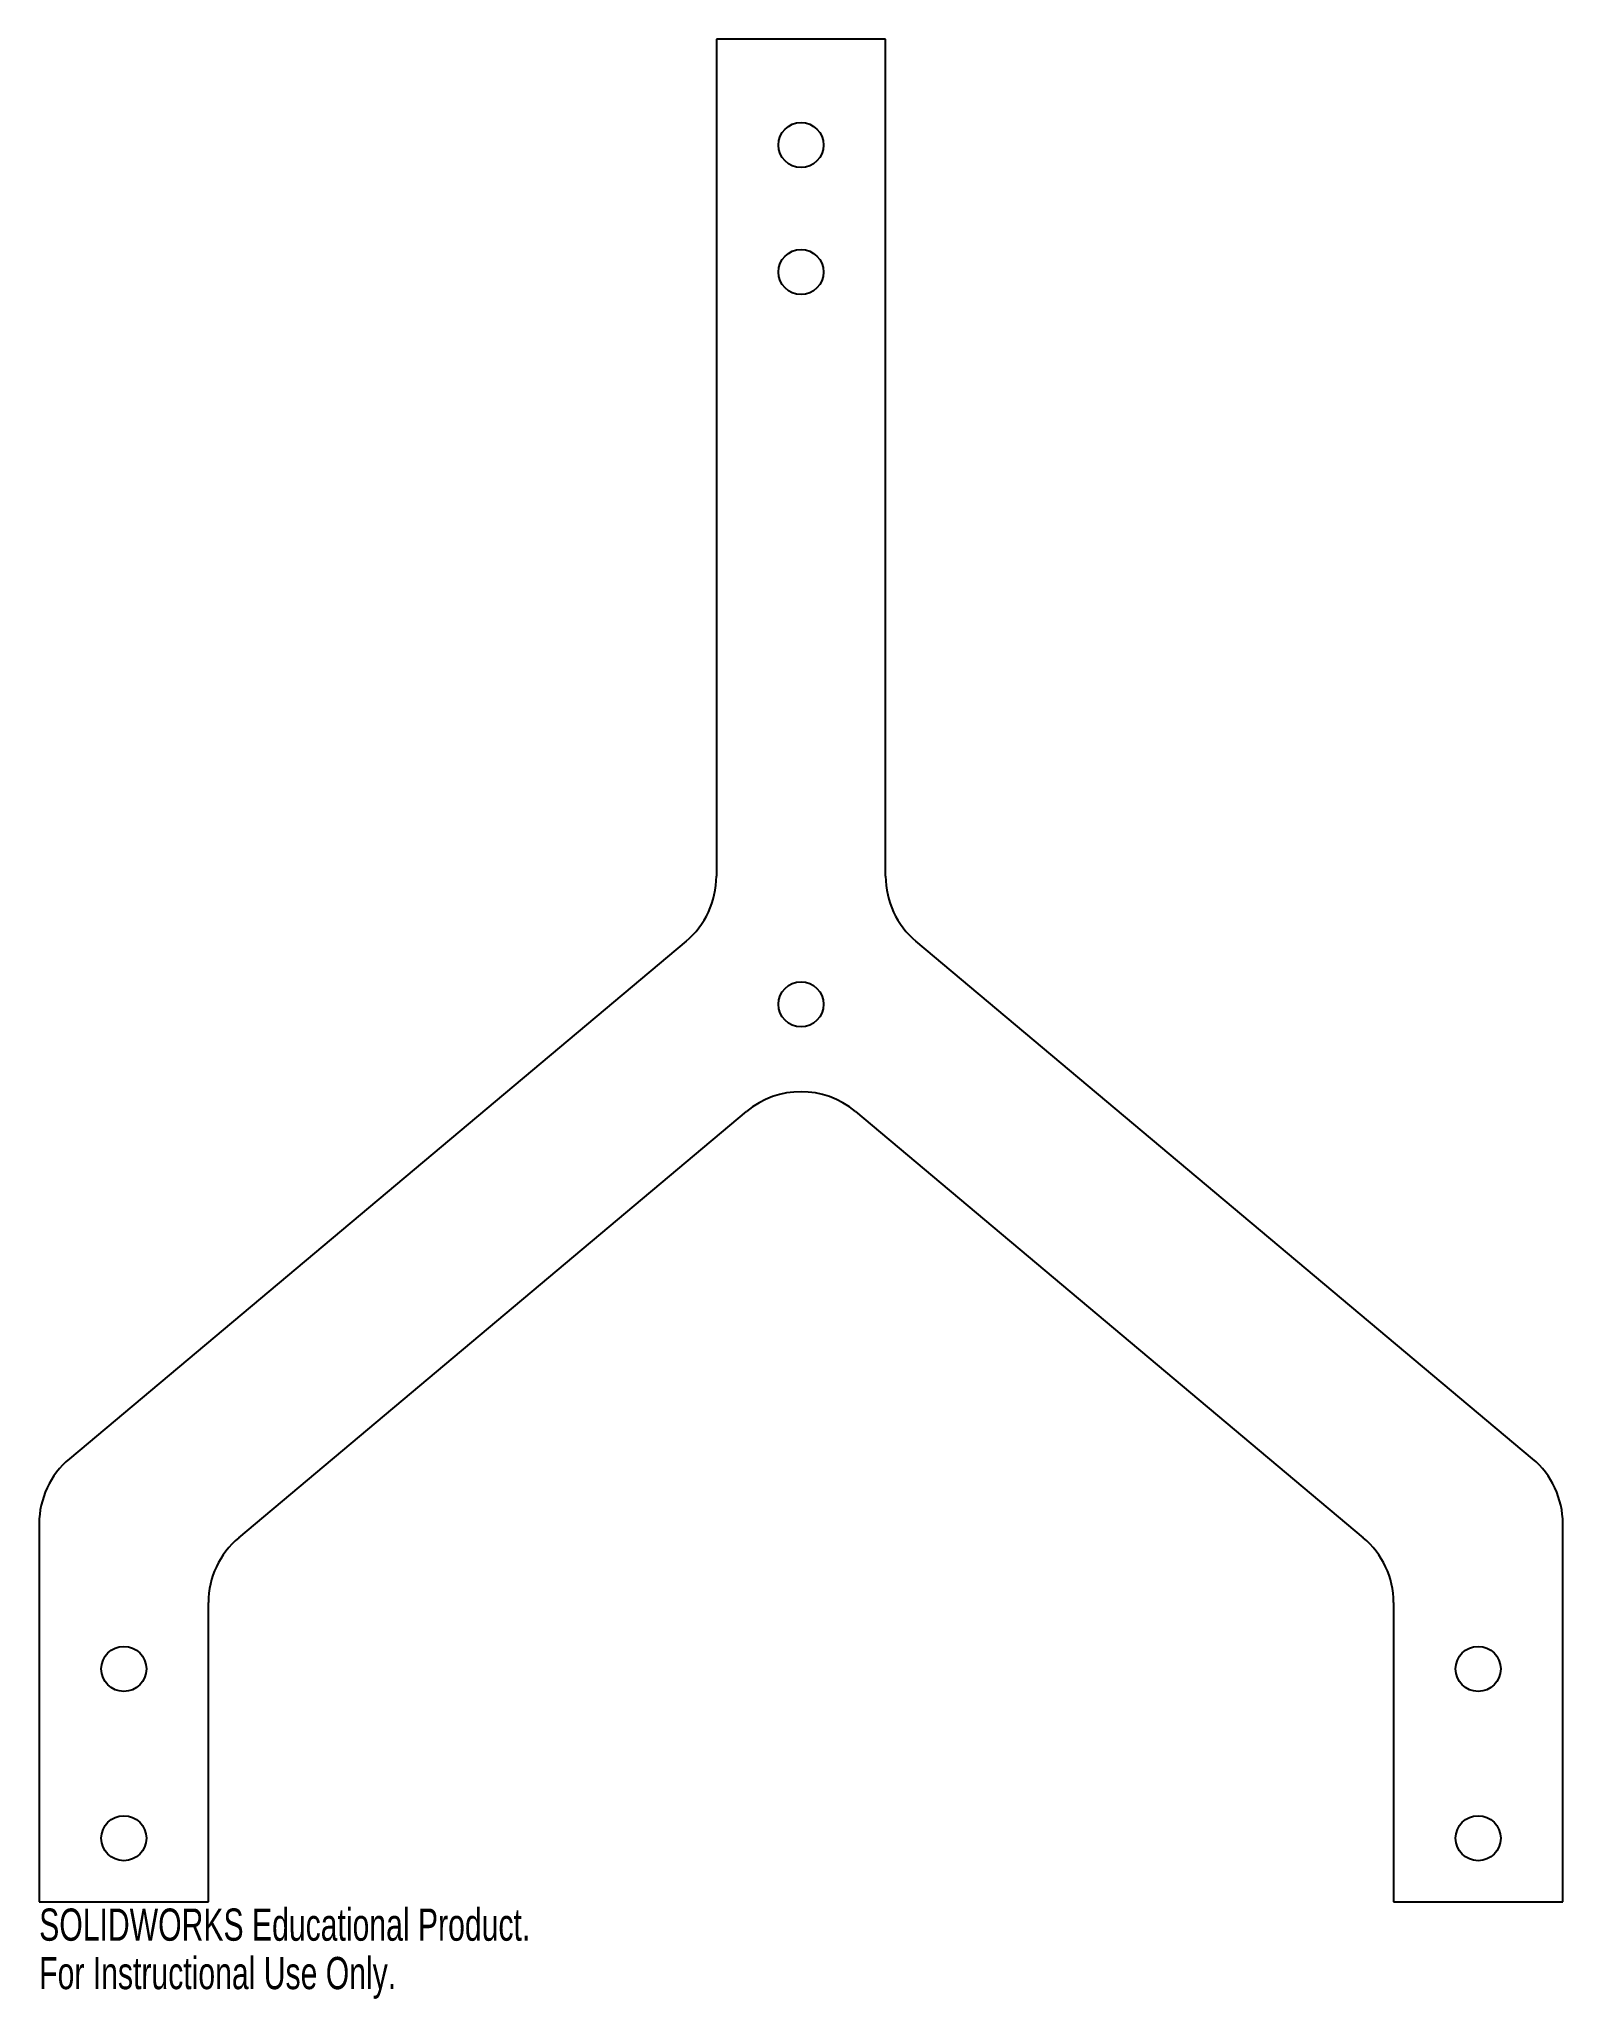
# Model space of a CAD drawing. Header units: inches. Extents: x -4.5 to 4.5, y -0.6 to 11.
import ezdxf

# ---------------------------------------------------------------- set-up
doc = ezdxf.new("R2010")
doc.units = ezdxf.units.IN
doc.header["$MEASUREMENT"] = 0
doc.styles.add('SLDTEXTSTYLE0', font='TXT', dxfattribs={"width": 0.7})

msp = doc.modelspace()

# ---------------------------------------------------------------- linework, layer by layer
at = {"color": 7, "linetype": 'Continuous', "lineweight": 25}
for p, q in [((0.5, 11), (-0.5, 11)), ((-0.5, 11), (-0.5, 6.056)), ((0.5, 6.056), (0.5, 11)), ((-0.679, 5.673), (-4.321, 2.616)), ((4.321, 2.616), (0.679, 5.673)), ((-3.321, 2.15), (-0.321, 4.667)), ((0.321, 4.667), (3.321, 2.15)), ((-4.5, 2.233), (-4.5, 0)), ((4.5, 0), (4.5, 2.233)), ((-3.5, 0), (-3.5, 1.767)), ((3.5, 1.767), (3.5, 0)), ((-4.5, 0), (-3.5, 0)), ((3.5, 0), (4.5, 0))]:
    msp.add_line(p, q, dxfattribs=at)
for centre in [(0, 10.375), (0, 9.625), (0, 5.3), (-4, 1.375), (4, 1.375), (-4, 0.375), (4, 0.375)]:
    msp.add_circle(centre, 0.133, dxfattribs=at)
for centre, start, end in [((-1, 6.056), 310, 0), ((1, 6.056), 180, 230), ((0, 4.284), 50, 130), ((-4, 2.233), 130, 180), ((4, 2.233), 0, 50), ((-3, 1.767), 130, 180), ((3, 1.767), 0, 50)]:
    msp.add_arc(centre, 0.5, start, end, dxfattribs=at)

# ---------------------------------------------------------------- texts
at = {"color": 7, "linetype": 'Continuous', "char_height": 0.1903, "attachment_point": 1, "style": 'SLDTEXTSTYLE0'}
for s, insert in [('SOLIDWORKS Educational Product.', (-4.5, -0.04)), ('For Instructional Use Only.', (-4.5, -0.326))]:
    msp.add_mtext(s, dxfattribs=dict(at, insert=insert))

doc.saveas('drawing.dxf')
